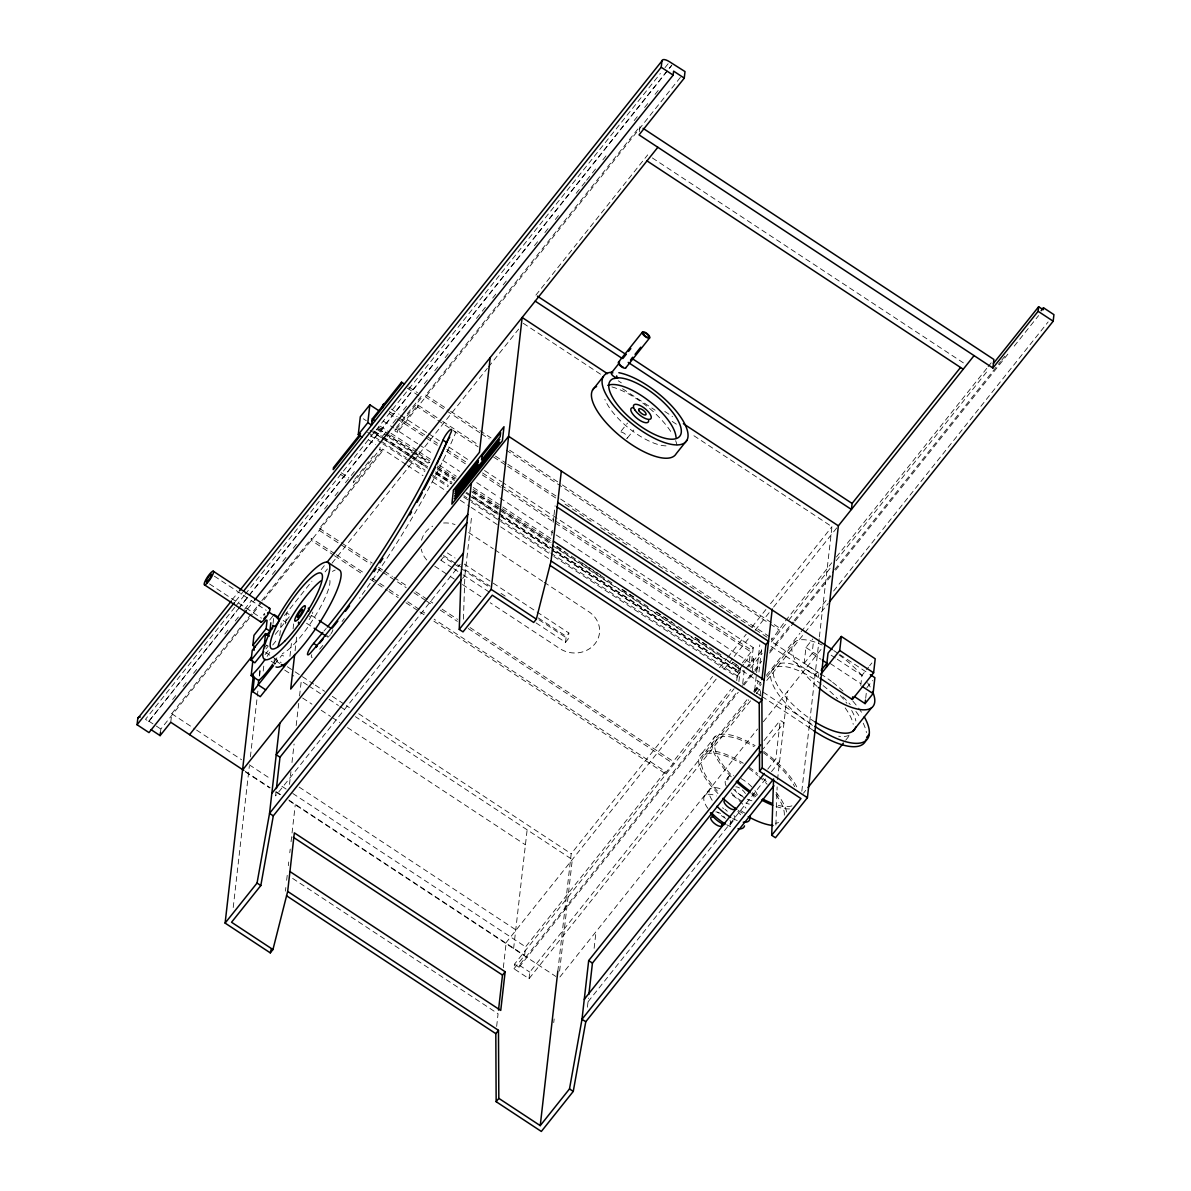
<?xml version="1.0" encoding="UTF-8"?>
<svg xmlns="http://www.w3.org/2000/svg" width="1191" height="1191" viewBox="0 0 1191 1191"><rect width="100%" height="100%" fill="white"/><g stroke="black" fill="none" stroke-linecap="round" stroke-linejoin="round"><path stroke-width="0.75" stroke-dasharray="5 3.75" d="M463.433 619.171L464.877 575.566L471.562 516.924M775.892 825.035L777.142 786.894M234.791 607.306L145.496 719.319L148.741 721.448L237.619 609.673M160.487 732.331L160.859 729.056L252.358 614.288M170.76 722.267L171.727 713.707L260.68 602.14M259.31 675.133L259.921 669.759M233.213 907.557L249.336 766.111M250.378 756.925L258.119 688.949M259.593 676.086L260.219 670.578M263.196 671.069L263.821 665.59M273.052 623.474L273.677 618.099M279.766 635.622L281.195 623.057M285.557 623.905L286.808 612.933L289.83 614.928M289.964 656.301L291.423 643.497M293.09 628.878L293.715 623.384M275.999 792.223L275.583 795.916L460.232 564.296M295.07 650.792L296.723 636.202M334.79 553.711L311.506 538.377L311.283 540.386L333.004 554.693M289.487 784.407L290.932 771.753M291.974 762.508L294.088 744.033M296.187 725.557L298.718 703.39M299.551 696.006L301.263 680.999L307.457 685.078M405.952 464.445L382.668 449.111L319.486 528.372L319.262 530.367L339.435 543.662M285.423 891.136L285.825 887.533M286.659 880.298L287.269 874.879M288.326 865.663L288.743 861.986M289.785 852.771L290.217 849.079M291.051 841.709L295.264 804.774M353.489 480.792L353.265 482.787L379.869 449.409L380.093 447.414M263.911 599.788L382.445 451.106L382.668 449.111M680.374 77.4L397.318 432.467L394.995 430.934L395.218 428.924L417.713 443.752M397.318 432.467L397.541 430.457L417.847 405L441.117 420.334M417.847 405L417.609 406.994L451.761 429.489M639.403 131.606L640.014 126.32L425.827 394.98L425.589 396.99L479.913 432.78M452.163 567.66L440.938 560.261L441.459 555.75M551.731 535.265L552.356 529.727M553.205 522.358L553.83 516.834M554.038 514.988L555.08 505.773M496.647 1026.419L498.076 1013.779L291.929 877.946M503.331 967.688L506.071 943.659M513.604 948.632L527.137 829.814M750.524 700.859L529.027 978.689L513.976 968.759L514.497 964.204L734.118 688.711M514.497 964.204L519.082 967.241L519.321 965.231L737.318 691.763M513.976 968.759L524.621 955.405L525.588 946.86L665.367 771.53L434.12 619.156M536.024 622.908L565.531 642.336L566.216 636.336L568.866 633.002L464.282 564.087M529.027 978.689L529.787 972.124L747.784 698.67M565.531 642.336L568.181 639.001L568.866 633.002M557.82 971.32L571.204 853.753L712.59 676.414M553.726 1022.652L554.157 1018.96M559.606 971.082L572.305 859.574L355.409 716.669M587.416 1007.214L588.458 998.088M594.13 948.304L596.021 931.66M433.881 621.166L665.144 773.525L665.367 771.53M665.144 773.525L673.123 763.52L673.347 761.511L730.798 689.455M736.723 680.582L737.11 677.217L739.775 673.883L498.999 515.241M550.852 553.056L737.259 675.863L737.691 672.186L740.34 668.851L555.497 547.056M498.642 513.008L737.854 670.622L738.36 666.231L732.152 662.136M738.896 681.594L740.519 667.288L737.854 670.622M742.708 683.56L744.181 670.652L740.415 668.181L743.601 664.191M752.265 671.59L753.739 658.683L749.973 656.196L748.752 666.945L763.803 648.038M742.44 662.836L751.059 652.013L753.233 647.576L503.138 482.802M753.233 647.576L751.402 663.61L554.291 533.732M760.543 695.529L754.484 691.539L759.798 644.852M754.484 691.539L757.148 688.204L757.967 681.014M758.98 672.037L761.853 646.892M760.052 695.991L760.662 690.586M771.708 638.138L771.47 640.148L784.318 622.327M767.763 769.133L775.832 758.995L780.254 720.302L784.006 722.788L763.237 748.841M777.529 779.629L787.593 691.375M818.902 673.183L804.133 663.447L805.95 647.517L812.783 638.942M804.133 663.447L812.113 653.442L813.527 641.041M801.811 791.211L819.185 638.748M819.393 636.902L831.958 526.69L690.795 433.688M818.44 677.188L818.753 674.523M860.765 685.495L861.912 675.476L868.567 667.139M865.693 698.298L866.289 692.983M232.081 599.728L238.349 592.255M235.639 601.098L242.592 592.374M235.952 605.847L244.066 595.679M245.227 594.22L660.38 73.47M665.01 67.649L668.493 63.287M238.781 608.229L248.011 596.646M249.157 595.202L671.784 65.073M148.741 721.448L236.875 610.909M238.036 609.45L248.472 596.349M249.634 594.904L671.739 65.431M172.65 699.504L176.134 695.142M183.086 686.418L186.57 682.041M193.523 673.317L197.006 668.955M224.831 634.044L228.315 629.682M235.267 620.958L239.912 615.137M244.542 609.316L251.509 600.592M272.382 574.404L275.85 570.042M282.818 561.318L286.287 556.956M293.254 548.232L296.723 543.855M324.562 508.959L328.046 504.582M334.999 495.858L338.482 491.496M345.435 482.772L350.08 476.951M351.226 475.492L354.71 471.13M382.549 436.219L386.018 431.857M392.985 423.133L396.454 418.77M403.421 410.046L406.89 405.669M424.294 383.859L427.763 379.497M434.73 370.758L438.199 366.396M445.166 357.672L448.635 353.31M476.474 318.399L481.104 312.578M482.266 311.134L485.749 306.757M492.702 298.033L496.185 293.671M503.138 284.947L506.622 280.585M534.461 245.674L537.93 241.311M544.897 232.573L548.366 228.21M555.334 219.486L558.802 215.124M576.206 193.299L580.836 187.493M581.997 186.034L585.481 181.672M586.642 180.213L591.272 174.392M592.433 172.933L595.917 168.571M602.869 159.847L606.353 155.485M634.178 120.574L637.661 116.212M644.614 107.488L648.098 103.126M655.05 94.387L658.534 90.025M247.564 608.958L253.37 601.693M354.65 479.333L373.155 456.123M396.38 427.48L421.822 395.546L421.599 397.556L394.995 430.934M261.826 600.681L311.506 538.377M253.519 612.829L262.764 601.247M269.702 620.005L274.079 614.511M535.89 295.115L647.696 154.875M284.47 615.628L311.923 581.193M321.183 569.581L324.667 565.219M263.673 648.916L267.156 644.554M275.27 634.386L290.336 615.479M325.098 571.874L327.421 568.97M332.051 563.149L487.342 368.361M488.504 366.917L518.636 329.118M265.965 648.887L268.183 646.103L264.417 643.631M265.072 654.603L269.419 649.155M272.709 645.046L277.086 639.537M274.63 664.28L282.029 655.005L286.54 657.983M440.938 560.261L443.603 556.926L452.833 563.001M462.57 578.469L464.877 575.566M621.136 431.082L627.523 423.073M627.404 438.005L633.791 429.996M719.543 667.689L726.495 658.965M727.656 657.521L746.191 634.252M751.997 626.987L765.902 609.539M770.532 603.733L831.958 526.69M505.788 943.004L716.908 678.185M723.86 669.491L733.105 657.879M734.266 656.42L749.303 637.557M755.094 630.307L772.438 608.541M773.599 607.082L837.228 527.285M744.658 662.851L749.973 656.196M737.259 675.863L739.924 672.528L551.969 548.694M746.31 668.002L753.739 658.683M785.479 620.868L831.78 562.777M836.41 556.971L986.922 368.183M988.083 366.724L991.552 362.362M750.598 668.047L762.166 653.546M771.411 641.934L787.608 621.628M788.755 620.183L830.38 567.973M836.156 560.723L988.783 369.27M742.499 685.406L753.561 671.411M754.722 669.952L761.674 661.228M769.788 651.045L792.983 621.955M794.144 620.496L833.566 571.04M834.727 569.581L1000.559 361.573M1001.72 360.129L1006.35 354.308M519.082 967.241L738.256 692.313M744.047 685.048L760.29 664.682M769.565 653.04L793.921 622.491M795.082 621.047L831.02 575.953M835.665 570.132L1009.611 351.94M1014.241 346.119L1038.597 315.585M702.139 752.965L715.449 736.276M753.59 691.39L760.543 682.666M766.349 675.386L799.98 633.21M801.126 631.751L827.805 598.299M833.596 591.019L1048.14 321.927M704.67 755.154L748.767 699.846M754.469 692.7L761.302 684.11M767.004 676.964L773.852 668.389M776.502 665.04L795.141 641.681M756.315 693.579L760.96 687.758M766.751 680.493L803.865 633.94M805.027 632.495L828.221 603.39M559.904 976.977L757.58 729.011M763.357 721.776L821.448 648.887M705.37 795.26L710.699 788.576M726.316 779.554L728.981 776.219M771.039 646.445L815.001 675.416L817.666 672.081L770.666 641.115M764.086 740.579L780.254 720.302M765.753 778.854L588.041 1001.78L584.275 999.294M771.53 771.604L779.599 761.481L775.832 758.995M729.964 825.021L733.954 820.018M762.061 696.527L809.076 727.507L811.726 724.158L761.689 691.197M869.668 665.739L871.886 662.955M866.899 687.683L872.601 680.523M803.478 793.191L805.756 790.318M845.67 740.266L849.079 735.978M323.952 631.096L326.245 628.372M652.34 157.941L963.906 363.225M618.263 380.807L621.36 382.847M664.772 411.446L672.513 416.552M523.266 323.297L603.926 376.445M622.536 388.713L655.11 410.18M672.186 421.42L676.83 424.487M833.73 650.554L838.3 653.576M839.834 654.574L868.79 673.644M831.11 655.184L835.725 658.221M837.273 659.248L861.912 675.476M425.827 394.98L449.111 410.314M450.66 411.342L491.005 437.931M509.629 450.198L560.857 483.948M562.405 484.975L779.688 628.133M481.462 433.792L489.233 438.913M506.294 450.153L768.597 622.967M770.145 623.995L779.465 630.128M805.95 647.517L819.661 656.554M830.321 663.581L860.795 683.664M408.796 386.971L417.475 392.688M812.113 653.442L820.971 659.278M407.337 388.162L418.815 395.725M442.68 421.361L478.365 444.868M495.441 456.123L506.309 463.284M507.857 464.311L559.07 498.046M560.633 499.074L770.145 637.125M453.309 430.517L478.142 446.878M493.67 457.106L506.086 465.279M507.634 466.306L555.75 498.002M565.055 504.135L592.999 522.551M600.755 527.658L628.684 546.073M636.456 551.18L667.496 571.635M675.252 576.742L769.922 639.12M391.303 409.109L399.059 414.23M400.623 415.257L427.018 432.661M428.581 433.673L439.449 440.834M448.769 446.982L468.971 460.292M484.499 470.519L501.59 481.774M389.353 411.55L397.124 416.671M398.672 417.684L425.083 435.087M426.631 436.114L437.514 443.275M446.833 449.424L467.021 462.718M482.563 472.961L499.639 484.216M501.203 485.243L554.009 520.035M555.572 521.062L751.283 650.018M389.129 413.56L395.338 417.654M396.901 418.666L424.859 437.097M426.408 438.109L437.276 445.285M446.595 451.419L466.798 464.728M482.325 474.956L553.785 522.045M555.334 523.057L751.059 652.013M383.204 421.004L393.715 427.941M419.277 444.779L433.241 453.979M442.546 460.113L459.622 471.353M476.698 482.608L498.419 496.93M499.982 497.942L552.743 532.719M380.123 426.11L389.442 432.244M390.99 433.271L417.401 450.66M418.964 451.687L431.38 459.875M439.151 464.996L456.242 476.251M473.318 487.506L501.292 505.937M502.84 506.949L550.986 538.689M378.336 427.078L389.219 434.253M390.767 435.266L417.178 452.669M418.726 453.697L429.609 460.857M437.365 465.979L456.004 478.261M473.095 489.516L550.763 540.684M363.315 418.756L366.322 420.736M378.589 428.82L384.797 432.914M386.36 433.941L412.756 451.344M414.319 452.357L429.847 462.599M437.618 467.721L454.709 478.976M473.348 491.258L498.195 507.634M499.744 508.646L551.016 542.426M557.224 546.52L564.996 551.641M582.071 562.896L600.726 575.179M622.461 589.5L634.892 597.688M656.643 612.025L672.171 622.253M695.47 637.602L707.901 645.79M732.748 662.166L738.971 666.26M377.979 428.79L384.187 432.884M385.75 433.911L412.16 451.3M413.709 452.327L429.236 462.57M437.008 467.676L454.099 478.946M472.738 491.228L550.406 542.396M556.614 546.49L614.094 584.349M621.866 589.471L648.261 606.874M656.033 611.98L683.991 630.411M694.874 637.572L721.27 654.976M376.862 429.355L387.73 436.516M389.278 437.544L415.689 454.947M417.237 455.974L428.12 463.135M437.439 469.269L454.53 480.524M471.606 491.794L553.934 546.029M552.222 545.493L761.496 683.366M374.376 431.142L382.147 436.248M383.696 437.276L427.182 465.934M436.501 472.068L452.044 482.31M472.231 495.62L497.094 511.996M373.334 430.993L381.09 436.114M382.653 437.142L409.064 454.53M410.612 455.558L427.703 466.812M435.459 471.934L451.002 482.161M466.53 492.404L497.6 512.874M499.148 513.887L550.421 547.666M374.197 432.69L383.517 438.839M385.065 439.866L411.476 457.255M413.024 458.282L427.003 467.497M436.323 473.631L451.865 483.874M465.845 493.074L470.505 496.156M472.053 497.168L500.012 515.599M501.575 516.611L737.691 672.186M370.073 430.293L380.941 437.469M382.49 438.482L408.9 455.885M410.463 456.912L427.539 468.167M435.31 473.289L450.838 483.516M469.477 495.798L497.451 514.229M757.148 688.204L760.171 690.199M367.557 432.288L379.989 440.476M381.537 441.489L406.399 457.865M407.947 458.892L425.038 470.147M432.809 475.269L448.337 485.511M463.865 495.739L466.976 497.778M468.525 498.806L496.498 517.236M498.046 518.249L549.304 552.029M370.52 435.683L381.388 442.844M382.936 443.871L407.798 460.247M409.347 461.274L424.889 471.502M432.646 476.623L448.188 486.851M463.716 497.094L469.924 501.188M471.487 502.215L552.252 555.423M553.815 556.45L737.11 677.217M368.302 439.643L375.671 444.496M407.501 465.473L423.028 475.7M432.333 481.834L447.861 492.062M460.277 500.235L469.582 506.369M471.145 507.396L499.074 525.797M500.622 526.824L548.738 558.519M379.869 449.409L382.445 451.106M468.599 532.526L493.282 548.783M494.816 549.795L542.62 581.297M544.168 582.31L588.89 611.772A25.383 22.837 6.5 0 1 594.964 643.78A25.383 22.837 6.5 0 1 559.621 648.485L490.23 602.765M341.177 472.678L348.874 477.74M340.76 474.554L347.832 479.214M447.354 552.937L455.051 557.998M443.543 555.512L455.959 563.685M457.508 564.713L490.126 586.195M500.994 593.356L507.202 597.45M538.258 617.921L566.216 636.336M454.366 564.013L489.739 587.327M538.957 619.752L568.181 639.001M453.726 568.673L461.483 573.794M463.046 574.821L489.441 592.21M434.715 566.187L448.59 575.342M450.138 576.355L454.754 579.407M462.465 584.483L480.97 596.676M319.486 528.372L339.658 541.667M341.221 542.679L372.262 563.135M378.47 567.229L383.115 570.295M384.678 571.308L392.435 576.429M393.983 577.456L407.947 586.657M415.719 591.763L432.78 603.018M442.099 609.152L457.612 619.38M470.028 627.553L673.347 761.511M340.983 544.689L370.475 564.117M378.232 569.224L381.343 571.278M382.892 572.29L406.176 587.639M413.932 592.746L424.8 599.907M426.348 600.934L431.008 604.001M440.313 610.134L457.389 621.374M468.257 628.535L673.123 763.52M336.338 554.738L364.267 573.154M372.039 578.26L378.247 582.354M379.795 583.367L387.551 588.488M389.1 589.5L398.419 595.649M407.724 601.783L424.8 613.023M334.552 555.721L362.496 574.122M370.252 579.243L376.46 583.337M378.009 584.349L387.328 590.483M388.876 591.51L398.196 597.644M405.952 602.765L418.369 610.938M419.917 611.966L424.577 615.032M311.61 615.509L317.625 619.484M306.578 623.25L312.608 627.21M283.116 620.466L286.123 622.446M214.35 576.161L266.248 610.343M209.512 583.947L261.41 618.129M265.623 652.415L281.136 662.643M287.344 666.722L293.537 670.816M295.1 671.843L313.709 684.096M315.258 685.123L324.562 691.256M332.319 696.363L344.735 704.536M346.283 705.563L349.38 707.603M358.699 713.737L571.204 853.753M279.825 663.521L276.818 661.526L277.309 657.164A30.579 6.551 -56.6 0 1 274.272 661.928M271.146 661.154L277.175 665.114M284.709 670.086L293.745 676.026M309.005 686.09L321.376 694.249M329.118 699.34L338.393 705.459M339.941 706.471L346.134 710.551M302.648 698.045L311.938 704.149M321.213 710.268L330.502 716.386M332.051 717.414L339.777 722.505M347.519 727.597L525.425 844.821M299.164 787.102L515.748 929.799M171.727 713.707L195.011 729.041M196.56 730.068L241.565 759.724M249.336 764.83L271.057 779.152M281.925 786.313L286.584 789.38M292.792 793.474L525.588 946.86M245.376 771.44L270.178 787.772M276.386 791.866L281.031 794.918M288.788 800.024L524.621 955.405M245.569 772.036L269.657 787.906M275.687 791.866L280.198 794.844M289.234 800.799L555.765 976.412M148.786 721.106L154.815 725.081M156.334 726.078L160.859 729.056M519.321 965.231L529.787 972.124M813.617 730.664A60.354 22.971 38.6 0 1 809.076 727.507M815.001 675.416A60.354 22.971 38.6 0 1 818.053 677.292M842.841 696.809A60.354 22.971 38.6 0 1 850.27 704.566M855.912 711.474A60.354 22.971 38.6 0 1 860.691 718.56M863.207 723.175A60.354 22.971 38.6 0 1 866.423 732.584M751.938 800.769A18.446 7.027 38.6 0 1 733.582 789.216M727.895 779.941A18.446 7.027 38.6 0 1 733.79 775.713M741.025 778.557A18.446 7.027 38.6 0 1 752.146 787.266M754.9 790.586A18.446 7.027 38.6 0 1 757.818 796.526M749.273 804.104A18.446 7.027 38.6 0 1 745.849 803.062M742.038 801.245A18.446 7.027 38.6 0 1 730.917 792.551M726.227 786.06A18.446 7.027 38.6 0 1 728.311 778.869M752.236 793.921A18.446 7.027 38.6 0 1 754.171 797.077M791.911 805.86A50.766 19.324 38.6 0 1 774.984 804.372M756.583 795.454A50.766 19.324 38.6 0 1 750.39 791.36M730.619 774.239A50.766 19.324 38.6 0 1 716.625 739.7A50.766 19.324 38.6 0 1 754.186 746.697M763.267 752.682A50.766 19.324 38.6 0 1 794.62 786.7M742.469 813.2A54.131 20.604 38.6 0 1 738.122 810.342M717.95 793.519A54.131 20.604 38.6 0 1 700.65 754.35A54.131 20.604 38.6 0 1 743.244 763.267M749.02 767.108A54.131 20.604 38.6 0 1 757.461 773.555M762.761 778.14A54.131 20.604 38.6 0 1 766.557 781.743M776.1 792.357A54.131 20.604 38.6 0 1 786.76 812.575M849.094 735.234A50.766 19.324 38.6 0 1 838.687 736.217M812.456 725.364A50.766 19.324 38.6 0 1 770.815 673.049A50.766 19.324 38.6 0 1 821.805 684.572M823.13 685.599A50.766 19.324 38.6 0 1 837.571 698.775M845.163 707.916A50.766 19.324 38.6 0 1 853.218 724.292M332.84 629.652A4.615 0.983 -56.6 0 1 331.068 633.701M330.383 634.699A4.615 0.983 -56.6 0 1 329.699 635.577M329.029 636.307A4.615 0.983 -56.6 0 1 327.51 636.887M327.555 636.396A4.615 0.983 -56.6 0 1 327.763 635.696M310.002 615.955A4.615 0.983 -56.6 0 1 309.615 616.834M742.291 795.826A6.818 2.59 38.6 0 1 735.026 789.544M735.8 786.879A6.818 2.59 38.6 0 1 739.522 787.995M742.38 790.005A6.818 2.59 38.6 0 1 745.372 793.608M715.851 811.905A6.818 2.59 38.6 0 1 722.416 815.046M723.681 816.237A6.818 2.59 38.6 0 1 724.694 817.473M789.559 808.927A54.131 20.604 38.6 0 1 772.736 805.265M755.779 796.511A54.131 20.604 38.6 0 1 751.432 793.668M731.259 776.83A54.131 20.604 38.6 0 1 713.737 737.929A54.131 20.604 38.6 0 1 755.094 745.67M763.744 751.432A54.131 20.604 38.6 0 1 797.181 787.713M737.229 820.539A25.071 9.543 38.6 0 1 732.048 818.068M712.173 800.263A25.071 9.543 38.6 0 1 721.88 789.305M732.405 795.141A25.071 9.543 38.6 0 1 745.923 808.108M730.664 826.703A25.071 9.543 38.6 0 1 726.733 824.753M707.871 808.406A25.071 9.543 38.6 0 1 716.565 795.975M737.869 811.399A25.071 9.543 38.6 0 1 740.594 814.778M815.12 722.029A50.766 19.324 38.6 0 1 773.257 671.158A50.766 19.324 38.6 0 1 818.946 677.247M840.236 695.44A50.766 19.324 38.6 0 1 846.875 703.3M851.669 710.476A50.766 19.324 38.6 0 1 855.867 720.942M817.115 686.403A50.766 19.324 38.6 0 1 791.926 647.383A50.766 19.324 38.6 0 1 822.177 645.031M839.089 654.946A50.766 19.324 38.6 0 1 864.502 678.632M867.51 682.711A50.766 19.324 38.6 0 1 871.083 688.532M621.002 432.02A4.615 1.757 38.6 0 1 626.332 435.281A4.615 1.757 38.6 0 1 626.481 438.407M312.816 612.144A9.2 1.965 -56.6 0 1 312.399 613.559M311.64 615.285A9.2 1.965 -56.6 0 1 308.007 621.226M778.601 822.549A50.766 19.324 38.6 0 1 775.549 823.204M744.837 813.081A50.766 19.324 38.6 0 1 740.162 810.148M717.324 790.928A50.766 19.324 38.6 0 1 703.33 756.389A50.766 19.324 38.6 0 1 740.876 763.386M748.633 768.418A50.766 19.324 38.6 0 1 757.818 775.52M759.069 776.592A50.766 19.324 38.6 0 1 767.168 784.259M775.996 794.695A50.766 19.324 38.6 0 1 784.229 815.82M730.038 820.465A12.922 4.913 38.6 0 1 726.599 825.378M426.765 560.008A25.383 22.837 6.5 0 1 421.272 549.14M421.54 540.223A25.383 22.837 6.5 0 1 432.735 526.169M443.603 523.013A25.383 22.837 6.5 0 1 455.036 524.546M734.028 815.448A12.922 4.913 38.6 0 1 730.589 820.376M725.527 818.381A12.922 4.913 38.6 0 1 717.726 812.277M722.401 807.855A6 2.278 38.6 0 1 723.637 808.451M724.917 809.255A6 2.278 38.6 0 1 727.254 811.279M820.718 673.957A60.354 22.971 38.6 0 1 831.363 681.356M832.703 682.369A60.354 22.971 38.6 0 1 842.99 691.093M852.935 701.216A60.354 22.971 38.6 0 1 857.46 706.695M858.577 708.139A60.354 22.971 38.6 0 1 863.356 715.225M274.168 663.863A57.942 12.431 -56.6 0 1 274.615 657.685M332.453 571.427A57.942 12.431 -56.6 0 1 335.177 570.057M329.877 580.434A45.184 9.692 -56.6 0 1 312.593 620.198A45.184 9.692 -56.6 0 1 282.297 653.591M611.906 386.926A52.642 20.039 38.6 0 1 671.054 431.961M675.625 440.655A52.642 20.039 38.6 0 1 677.024 445.3M454.486 431.931A7.935 1.697 -56.6 0 1 454.158 436.234A221.794 47.566 -56.6 0 1 359.474 598.254M344.318 618.576A221.794 47.566 -56.6 0 1 342.1 621.449M322.865 645.373A221.794 47.566 -56.6 0 1 319.307 649.601M312.295 657.194A7.935 1.697 -56.6 0 1 311.759 654.708M666.037 445.881A44.439 16.912 38.6 0 1 604.879 399.327M264.223 615.181A4.615 0.983 -56.6 0 1 264.878 614.169M263.345 615.122A8.173 1.757 -56.6 0 1 264.521 613.35M269.791 652.192A30.579 6.551 -56.6 0 1 266.739 656.956"/><path stroke-width="1.5" d="M561.333 471.026L551.076 560.976L536.352 619.126L533.702 622.461L492.285 595.187L463.016 631.885L459.25 629.414L461.111 573.094L471.368 483.025M974.074 355.618L838.375 525.827L807.409 797.702L775.475 837.749L771.708 835.278L773.569 778.974L581.997 1019.273L569.492 1088.916L540.238 1125.629L498.821 1098.355L498.478 1030.319L287.671 891.419L294.341 832.851L505.148 971.752L500.741 1010.43L289.934 871.544M246.403 610.417L148.994 732.599L137.069 724.738L137.799 718.396L231.426 600.949M150.974 729.592L160.115 735.621L160.487 732.331M263.747 651.671L254.874 662.792L251.107 660.32L252.254 650.301L265.563 633.612L269.33 636.098M255.336 646.996L252.82 645.343L253.966 635.324L266.159 620.02M265.727 689.857L258.194 684.899L258.685 680.523L251.167 675.565L252.805 661.199M254.025 650.435L254.427 646.847M287.671 891.419L272.947 949.54L270.297 952.874L225.114 923.099L253.385 674.999M289.547 659.963L260.278 696.675L252.76 691.718L254.427 677.084M265.563 633.612L264.417 643.631L251.107 660.32M252.82 645.343L266.129 628.654L267.082 620.303M266.561 635.309L269.895 631.126L270.833 622.789M272.441 628.863L272.858 625.275M279.811 723.324L269.538 813.393L257.048 883.052L225.114 923.099M276.416 788.546L279.989 757.223L466.946 522.715M294.653 654.44L290.708 689.068L479.437 452.342L490.23 357.538M362.034 437.112L358.268 434.626L360.307 416.776L369.85 404.806L378.872 410.731M358.268 434.626L367.825 422.641L369.85 404.806M404.464 384.112L401.561 382.207L372.292 418.919L371.592 425.127L367.825 422.641M381.358 408.439L383.532 404.002L383.13 407.56M401.561 382.207L401.337 384.202L372.068 420.914M459.25 629.414L491.183 589.366L522.164 317.491L607.41 373.661M498.508 1010.087L502.498 975.087L505.148 971.752M540.238 1125.629L557.82 971.32M243.753 590.915L661.213 67.262L661.943 60.92A8.918 3.394 38.6 0 1 669.655 61.843L685.004 71.579L684.259 78.144L639.031 134.881L992.892 368.019L1038.12 311.283L1038.641 306.727L1043.242 309.764L1043.465 307.754L1053.931 314.647L1053.186 321.213L829.383 601.946M254.532 600.234L673.153 75.122L673.615 71.118L684.259 78.144M760.632 744.911L588.682 960.601L581.997 1019.273L585.764 1021.744L573.258 1091.403L541.339 1131.45L496.156 1101.69L495.813 1033.654L498.478 1030.319M588.875 994.411L592.448 963.087L760.93 751.744M761.912 679.689L765.902 644.673L768.552 641.339L557.745 502.438M772.14 609.926L761.883 699.876L762.225 767.942L759.56 771.277L800.977 798.565L771.708 835.278M826.435 667.168L828.028 653.159L841.337 636.47L875.206 658.787L873.613 672.811L852.324 699.504L819.989 678.2M960.452 367.557L852.101 503.451L851.416 509.465L628.208 362.406M820.733 674.329L839.729 650.494L841.337 636.47M852.324 699.504L852.637 696.839M854.319 696.512L865.083 703.613L865.485 700.07M865.083 703.613L873.063 693.594L874.879 677.664L870.308 674.657M992.892 368.019L993.875 359.459L643.11 128.36M272.947 949.54L231.545 922.251L260.814 885.538L273.305 815.865L461.408 579.913M270.297 952.874L271.191 949.346M322.806 632.466L313.635 643.408A7.935 1.697 -56.6 0 0 307.561 653.591A7.935 1.697 -56.6 0 0 311.997 651.254A221.794 47.566 -56.6 0 0 450.392 433.762A7.935 1.697 -56.6 0 0 449.766 430.13A7.935 1.697 -56.6 0 0 442.992 440.134L435.623 456.51A206.132 44.201 -56.6 0 1 327.361 627.002M439.375 458.982L446.744 442.605A7.935 1.697 -56.6 0 1 449.722 437.142M360.501 433.718L333.48 467.601L333.257 469.611L360.263 435.712M239.51 590.796L661.943 60.92M137.069 724.738L234.478 602.557M160.115 735.621L170.76 722.267L243.827 770.413M189.577 734.668L251.509 656.985M326.974 562.316L657.849 147.282M252.76 691.718L273.528 665.65M455.275 489.739L478.484 460.634M455.081 491.436L478.291 462.316M454.843 493.55L478.053 464.445M454.545 496.141L499.773 439.405M454.247 498.806L499.476 442.069M242.562 770.041L508.617 436.308L832.211 649.557M467.795 514.438L276.223 754.737L279.989 757.223M592.552 390.023L603.197 376.669M271.816 793.429L463.388 553.13M618.516 362.124L642.455 332.081M611.43 372.872L618.278 364.282M622.833 358.565L626.258 354.278M628.535 351.419L630.813 348.546M630.486 360.084L632.763 357.211M635.041 354.352L640.743 347.206M461.111 573.094L269.538 813.393L273.305 815.865M625.692 367.959L649.631 337.931A4.63 1.757 38.6 0 0 645.284 332.423A4.63 1.757 38.6 0 0 643.214 334.671A4.63 1.757 38.6 0 0 649.631 337.931M686.85 440.357L676.205 453.697A52.642 20.039 38.6 0 1 618.963 435.117A52.642 20.039 38.6 0 1 596.587 386.569M993.413 363.463L1038.641 306.727M1041.142 310.672L1043.465 307.754M759.56 771.277L759.233 703.211L761.883 699.876L551.076 560.976M821.18 670.325L826.882 663.164L822.46 660.246M496.156 1101.69L498.821 1098.355M584.275 999.294L764.294 773.48M585.764 1021.744L773.867 785.792M808.034 787.459L843.377 743.124M852.89 731.2L871.514 707.841M866.616 737.423L869.281 734.088M319.694 643.155L323.133 639.046M1038.12 311.283L1053.186 321.213M661.213 67.262L673.153 75.122M647.011 160.889L963.221 369.225M537.439 296.142L625.796 354.352M631.989 358.431L852.101 503.451M535.206 301.129L622.015 358.312M683.366 423.698L838.375 525.827M839.729 650.494L873.613 672.811M862.299 686.507L873.063 693.594M556.644 506.8L765.902 644.673M442.992 440.134L446.744 442.605M372.292 418.919L375.001 420.691M553.339 541.131L764.146 680.031M549.974 565.338L759.233 703.211M491.183 589.366L536.352 619.126M762.225 767.942L807.409 797.702M327.882 562.39L339.167 569.834A57.942 12.431 -56.6 0 1 318.831 623.89A57.942 12.431 -56.6 0 1 275.999 666.945M319.143 620.466L331.187 628.416M314.111 628.208L326.155 636.143M213.174 571.144L269.642 608.348M274.079 614.511L278.605 617.489M269.181 612.278L279.066 618.799M313.635 643.408L317.401 645.879A7.935 1.697 -56.6 0 0 316.106 647.413M204.599 584.93L261.067 622.134M266.129 628.654L269.895 631.126M281.329 664.504L284.351 666.498M588.682 960.601L592.448 963.087M293.224 837.213L502.498 975.087M286.555 895.781L495.813 1033.654M257.048 883.052L260.814 885.538M569.492 1088.916L573.258 1091.403M866.289 739.164A60.354 22.971 38.6 0 1 813.617 730.664M864.249 716.774A60.354 22.971 38.6 0 1 860.498 742.99A60.354 22.971 38.6 0 1 814.748 726.287M277.25 618.203A57.942 12.431 -56.6 0 1 329.52 564.564A57.942 12.431 -56.6 0 1 285.304 645.626A57.942 12.431 -56.6 0 1 273.007 625.99M771.708 803.166A50.766 19.324 38.6 0 1 762.746 798.997M750.39 791.36A50.766 19.324 38.6 0 1 737.155 780.7M616.655 375.909A3.469 1.325 38.6 0 1 615.375 377.294A3.469 1.325 38.6 0 1 611.593 374.197A3.469 1.325 38.6 0 1 612.859 372.828M772.736 805.265A54.131 20.604 38.6 0 1 761.555 799.935M750.002 792.67A54.131 20.604 38.6 0 1 736.261 781.638M749.898 816.192A25.071 9.543 38.6 0 1 743.258 822.162M730.723 817.309A25.071 9.543 38.6 0 1 716.937 806.247M744.524 825.884A25.071 9.543 38.6 0 1 737.944 828.832M725.408 823.993A25.071 9.543 38.6 0 1 711.623 812.917M735.085 807.989A6.818 2.59 38.6 0 1 728.773 807.587A6.818 2.59 38.6 0 1 724.426 800.486M308.201 608.244A9.2 1.965 -56.6 0 1 308.633 611.072M299.447 623.578A9.2 1.965 -56.6 0 1 298.584 622.149M872.541 691.539A50.766 19.324 38.6 0 1 862.105 709.762A50.766 19.324 38.6 0 1 818.366 687.475M773.019 825.512A54.131 20.604 38.6 0 1 748.246 816.624M736.708 809.359A54.131 20.604 38.6 0 1 722.967 798.327M855.778 727.061A50.766 19.324 38.6 0 1 815.12 722.029M724.202 824.648A12.922 4.913 38.6 0 1 710.446 812.738M265.146 659.293A30.579 6.551 -56.6 0 1 251.167 675.565M272.679 664.265A30.579 6.551 -56.6 0 1 258.685 680.523M623.369 367.275A3.469 1.325 38.6 0 1 619.32 363.627M721.791 824.678A6.818 2.59 38.6 0 1 714.079 823.175A6.818 2.59 38.6 0 1 712.903 816.981M137.799 718.396A8.918 3.394 38.6 0 1 140.225 717.056M648.633 420.631A10.927 4.154 38.6 0 1 636.5 417.937A10.927 4.154 38.6 0 1 633.225 407.635M618.844 372.709A52.642 20.039 38.6 0 1 687.147 429.817A52.642 20.039 38.6 0 1 634.609 425.797A52.642 20.039 38.6 0 1 611.966 372.188M438.616 460.604A206.132 44.201 -56.6 0 1 437.052 463.88M435.444 467.185A206.132 44.201 -56.6 0 1 431.276 475.581M430.487 477.115A206.132 44.201 -56.6 0 1 423.951 489.635M422.239 492.806A206.132 44.201 -56.6 0 1 416.954 502.408M411.535 511.966A206.132 44.201 -56.6 0 1 409.808 514.944M382.906 558.385A206.132 44.201 -56.6 0 1 379.959 562.837M375.999 568.747A206.132 44.201 -56.6 0 1 373.989 571.695M349.544 605.877A206.132 44.201 -56.6 0 1 345.42 611.311M337.842 621.077A206.132 44.201 -56.6 0 1 332.244 628.104M607.797 385.393A44.439 16.912 38.6 0 1 648.187 400.355A44.439 16.912 38.6 0 1 675.997 437.305M278.173 619.275A4.615 0.983 -56.6 0 1 277.771 622.744A4.615 0.983 -56.6 0 1 273.99 626.019M278.113 646.549A45.184 9.692 -56.6 0 1 320.766 580.97M268.972 608.556A8.173 1.757 -56.6 0 1 266.784 616.253A8.173 1.757 -56.6 0 1 260.635 621.151M267.856 612.531A4.615 0.983 -56.6 0 1 267.543 613.35M265.816 616.313A4.615 0.983 -56.6 0 1 263.821 618.65M625.87 367.528A4.63 1.757 38.6 0 1 620.451 365.95A4.63 1.757 38.6 0 1 619.588 361.87M453.443 490.111L451.851 504.135L502.408 440.73L504.001 426.706L453.443 490.111M482.027 455.989L481.566 459.994L500.19 436.635L500.652 432.631L482.027 455.989M617.697 377.964L613.112 378.708A44.439 16.912 38.6 0 0 642.798 427.777A44.439 16.912 38.6 0 0 678.81 422.031A44.439 16.912 38.6 0 0 618.68 377.815L617.697 377.964M298.911 616.476A4.615 0.983 -56.6 0 0 302.722 609.807A4.615 0.983 -56.6 0 0 298.539 614.005A4.615 0.983 -56.6 0 0 298.911 616.476M297.78 619.499A9.2 1.965 -56.6 0 0 305.358 606.204A9.2 1.965 -56.6 0 0 297.035 614.586A9.2 1.965 -56.6 0 0 297.78 619.499M285.081 640.758A45.184 9.692 -56.6 0 0 322.359 575.476A45.184 9.692 -56.6 0 0 281.448 616.61A45.184 9.692 -56.6 0 0 285.081 640.758M639.15 410.969A4.615 1.757 38.6 0 0 645.671 414.944A4.615 1.757 38.6 0 0 642.262 409.644A4.615 1.757 38.6 0 0 639.15 410.969M634.743 409.749A10.927 4.154 38.6 0 0 650.212 419.172A10.927 4.154 38.6 0 0 642.128 406.622A10.927 4.154 38.6 0 0 634.743 409.749M207.279 582.995A8.173 1.757 -56.6 0 0 213.546 571.412A8.173 1.757 -56.6 0 0 205.835 579.704A8.173 1.757 -56.6 0 0 207.279 582.995M207.978 580.836A4.615 0.983 -56.6 0 0 211.507 574.3A4.615 0.983 -56.6 0 0 207.16 578.975A4.615 0.983 -56.6 0 0 207.978 580.836M643.929 334.745A3.469 1.325 38.6 0 0 648.723 337.187A3.469 1.325 38.6 0 0 645.477 333.078A3.469 1.325 38.6 0 0 643.929 334.745"/></g></svg>
